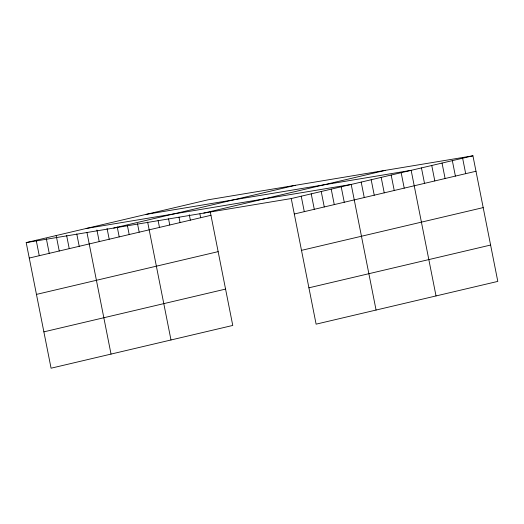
<?xml version="1.0" encoding="UTF-8"?>
<svg xmlns="http://www.w3.org/2000/svg" width="524" height="524" viewBox="0 0 524 524"><rect width="100%" height="100%" fill="white"/><g stroke="black" fill="none" stroke-linecap="round" stroke-linejoin="round"><path stroke-width="0.79" d="M210.34 212.207L232.761 325.443L51.07 368.202L26.2 242.599L207.89 199.841L472.93 155.798L497.8 281.401L316.11 324.159L291.239 198.557L472.93 155.798M113.662 228.064L295.353 185.306M203.777 213.091L385.468 170.333M29.259 258.057L210.949 215.298M294.298 214.008L475.989 171.25M36.457 294.403L218.148 251.644M301.497 250.361L483.187 207.602M43.872 331.856L225.562 289.097M308.911 287.814L490.602 245.049M146.117 214.382L411.157 170.333L436.027 295.936M86.159 228.49L351.198 184.448L376.068 310.051M26.2 242.599L291.239 198.557M462.633 158.222L465.692 173.673M452.336 160.639L455.395 176.097M442.04 163.062L445.105 178.52M431.75 165.486L434.809 180.944M421.453 167.909L424.512 183.367M401.161 172.684L404.22 188.142M391.166 175.036L394.231 190.494M381.177 177.387L384.236 192.845M371.182 179.739L374.241 195.197M361.193 182.09L364.252 197.548M341.203 186.799L344.261 202.251M331.214 189.151L334.273 204.602M321.219 191.502L324.277 206.954M311.223 193.854L314.289 209.305M301.235 196.205L304.293 211.657M199.893 213.858L200.653 217.715M189.288 214.735L190.356 220.139M178.992 217.159L180.066 222.562M168.545 218.803L169.769 224.986M158.097 220.453L159.473 227.409M147.644 222.104L170.988 339.984M137.498 223.683L139.181 232.184M127.352 225.268L129.192 234.536M117.206 226.846L119.197 236.887M107.06 228.425L109.202 239.239M96.914 230.003L99.213 241.59M86.925 232.355L111.029 354.093M76.779 233.933L79.222 246.3M66.633 235.512L69.234 248.651M56.179 235.545L59.238 251.003M46.341 238.669L49.243 253.354M36.195 240.247L39.254 255.705"/></g></svg>
